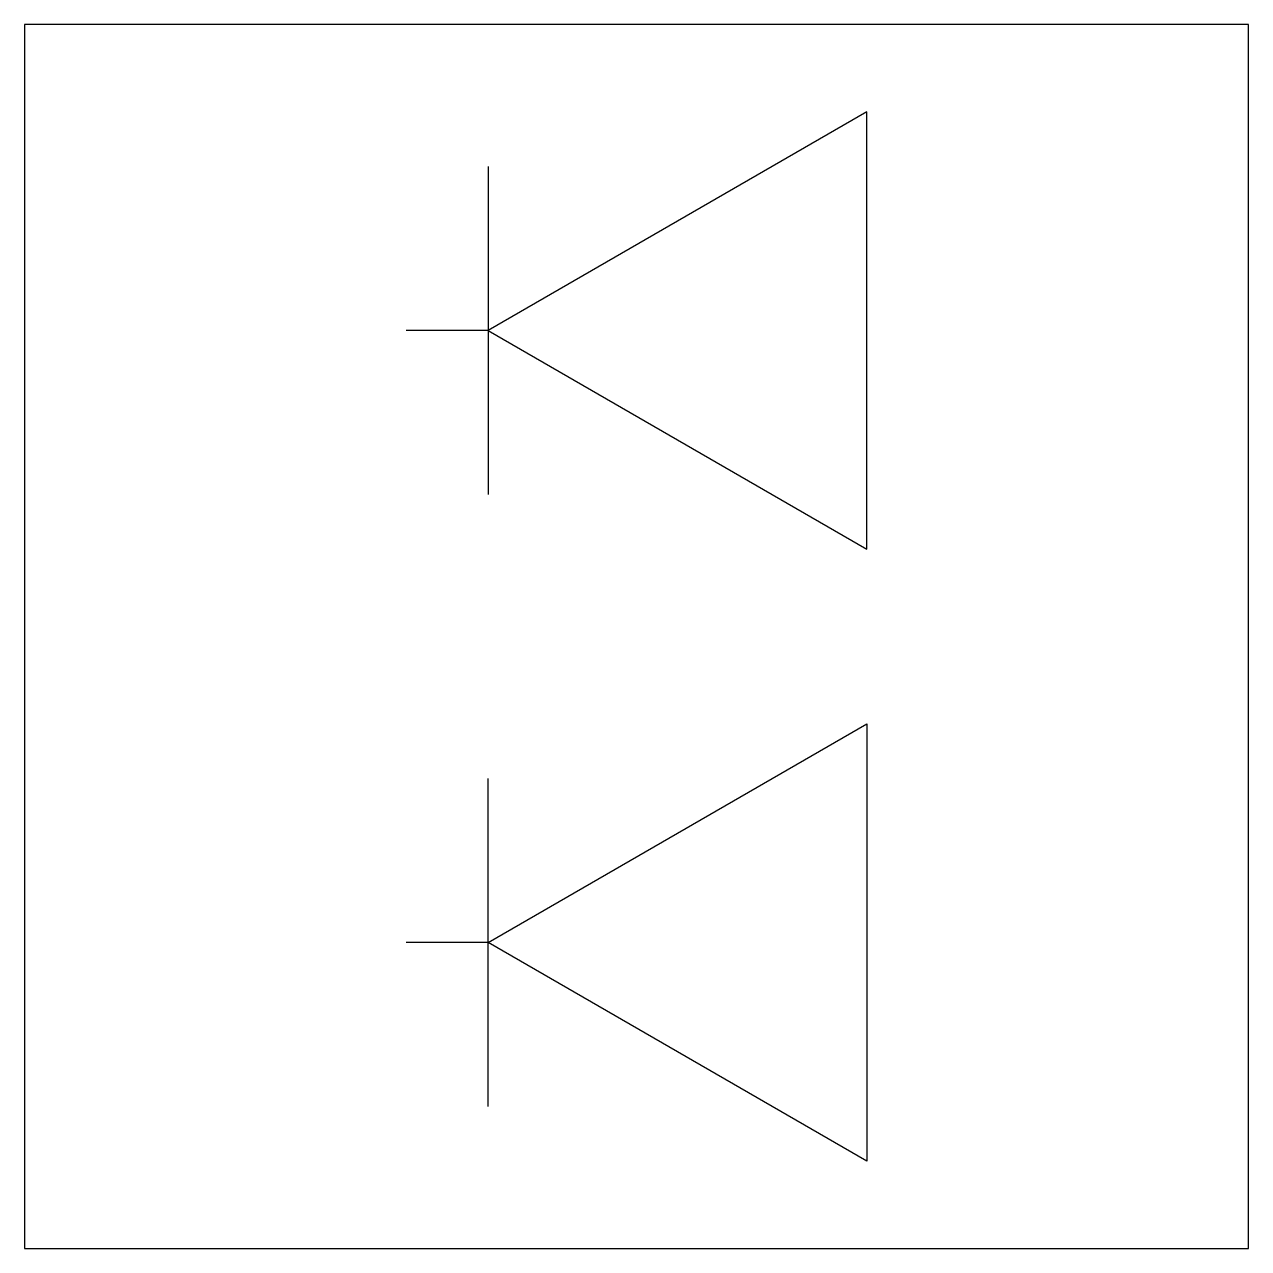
# Model space of a CAD drawing. Header units: millimetres. Extents: x -6081.921 to -6081.571, y -964.631 to -964.281.
import ezdxf

# ---------------------------------------------------------------- set-up
doc = ezdxf.new("R2010")
doc.units = ezdxf.units.MM
doc.layers.add('Tel_Símbolos', color=3, linetype='Continuous')

msp = doc.modelspace()

# ---------------------------------------------------------------- linework, layer by layer
at = {"layer": 'Tel_Símbolos', "color": 2}
for p, q in [((-6081.78871, -964.32196), (-6081.78871, -964.41571)), ((-6081.78871, -964.36883), (-6081.81215, -964.36883)), ((-6081.78871, -964.59071), (-6081.78871, -964.49696)), ((-6081.78871, -964.54383), (-6081.81215, -964.54383))]:
    msp.add_line(p, q, dxfattribs=at)
at = {"layer": 'Tel_Símbolos', "color": 3}
msp.add_lwpolyline([(-6081.9213, -964.63133), (-6081.5713, -964.63133), (-6081.5713, -964.28133), (-6081.9213, -964.28133)], close=True, dxfattribs=at)
at = {"layer": 'Tel_Símbolos', "color": 2}
for points in [[(-6081.68046, -964.30633), (-6081.78871, -964.36883), (-6081.68046, -964.43133)], [(-6081.68046, -964.60633), (-6081.78871, -964.54383), (-6081.68046, -964.48133)]]:
    msp.add_lwpolyline(points, close=True, dxfattribs=at)

doc.saveas('drawing.dxf')
